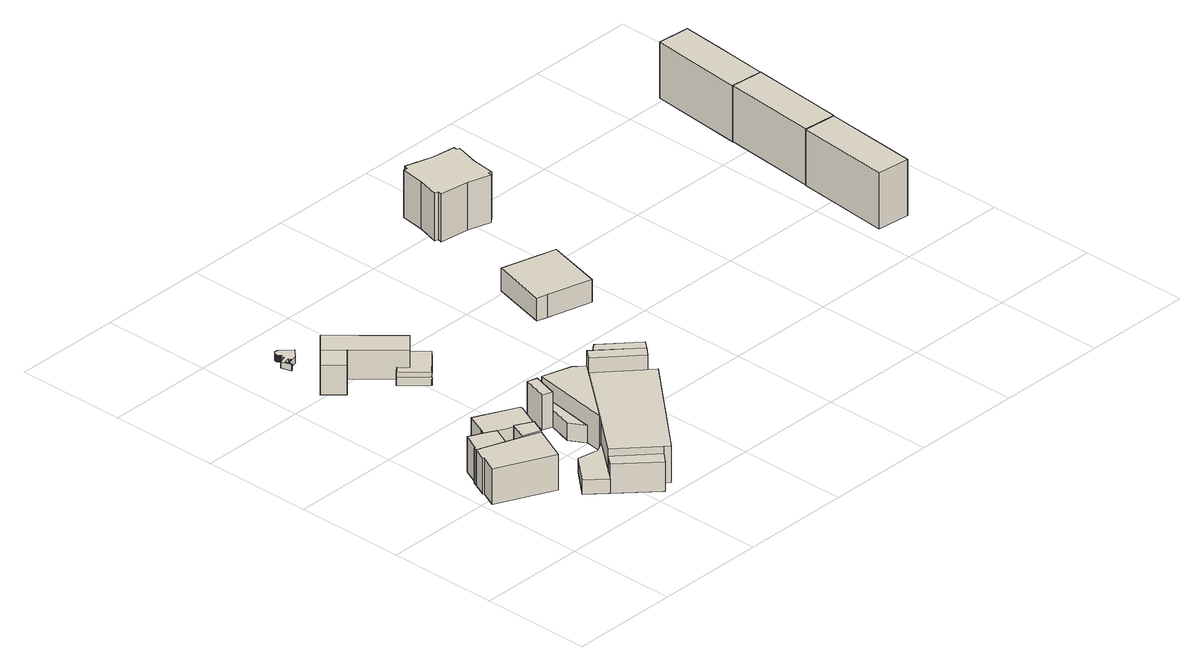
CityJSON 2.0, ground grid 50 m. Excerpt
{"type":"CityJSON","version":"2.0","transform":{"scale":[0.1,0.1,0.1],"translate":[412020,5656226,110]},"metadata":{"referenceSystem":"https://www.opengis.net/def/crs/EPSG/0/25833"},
"CityObjects":{
"building1":{"type":"Building","attributes":{"name":"Kurländer Palais","Gemeindeschluessel":14612000,"Geometrietyp2DReferenz":"3000","function":"31001_9998","roofType":"9999"},"children":["building1-1","building1-2","building1-3","building1-4"]},
"building1-1":{"type":"BuildingPart","attributes":{"Dachtyp_tdc":"tdcHipAndGableRoof","Dachneigung":43.24,"QualitaetDacherkennung":53,"Geometrietyp2DReferenz":"3000","measuredHeight":19.59,"roofType":"5000"},"parents":["building1"],"geometry":[{"type":"Solid","lod":"1","boundaries":[[[[0,1,2,3,4,5,6,7,8]],[[9,10,11,12,13,14,15,16,17]],[[8,10,9,0]],[[7,11,10,8]],[[6,12,11,7]],[[5,13,12,6]],[[4,14,13,5]],[[3,15,14,4]],[[2,16,15,3]],[[1,17,16,2]],[[0,9,17,1]]]]}]},
"building1-2":{"type":"BuildingPart","attributes":{"Dachtyp_tdc":"tdcCutTentRoof","Dachneigung":42.43,"QualitaetDacherkennung":51,"Geometrietyp2DReferenz":"3000","measuredHeight":19.45,"roofType":"9999"},"parents":["building1"],"geometry":[{"type":"Solid","lod":"1","boundaries":[[[[18,19,20,21,22,23,24,25,26]],[[27,28,29,30,31,9,32,16,33]],[[26,28,27,18]],[[25,29,28,26]],[[24,30,29,25]],[[23,31,30,24]],[[22,9,31,23]],[[21,32,9,22]],[[20,16,32,21]],[[19,33,16,20]],[[18,27,33,19]]]]}]},
"building1-3":{"type":"BuildingPart","attributes":{"Dachtyp_tdc":"tdcGableRoof","Dachneigung":35.95,"QualitaetDacherkennung":63,"Geometrietyp2DReferenz":"3000","measuredHeight":19.44,"roofType":"3100"},"parents":["building1"],"geometry":[{"type":"Solid","lod":"1","boundaries":[[[[34,35,36,37]],[[38,27,33,39]],[[37,27,38,34]],[[36,33,27,37]],[[35,39,33,36]],[[34,38,39,35]]]]}]},
"building1-4":{"type":"BuildingPart","attributes":{"Dachtyp_tdc":"tdcFreeFormRoof","Dachneigung":11.23,"QualitaetDacherkennung":25,"Geometrietyp2DReferenz":"3000","measuredHeight":18.89,"roofType":"5000"},"parents":["building1"],"geometry":[{"type":"Solid","lod":"1","boundaries":[[[[40,41,42,43,44,45,46,47,5,4,3,48]],[[49,39,15,14,13,50,51,52,53,54,55,38]],[[48,39,49,40]],[[3,15,39,48]],[[4,14,15,3]],[[5,13,14,4]],[[47,50,13,5]],[[46,51,50,47]],[[45,52,51,46]],[[44,53,52,45]],[[43,54,53,44]],[[42,55,54,43]],[[41,38,55,42]],[[40,49,38,41]]]]}]},
"building2":{"type":"Building","attributes":{"Dachtyp_tdc":"tdcPolyFlatRoof","Gemeindeschluessel":14612000,"Dachneigung":0,"QualitaetDacherkennung":0,"Geometrietyp2DReferenz":"3000","BezugspunktDach":"2000","measuredHeight":3,"function":"31001_9998"},"geometry":[{"type":"Solid","lod":"1","boundaries":[[[[56,57,58,59,60,61,62,63,64,65,66,67,68,69,70,71,72,73,74,75,76,77,78,79,80,81,82,83,84,85,86,87,88,89,90,91,92,93,94,95,96,97,98,99,100,101,102,103,104,105,106,107,108,109,110,111,112,113,114,115,116,117,118,119,120,121,122]],[[123,124,125,126,127,128,129,130,131,132,133,134,135,136,137,138,139,140,141,142,143,144,145,146,147,148,149,150,151,152,153,154,155,156,157,158,159,160,161,162,163,164,165,166,167,168,169,170,171,172,173,174,175,176,177,178,179,180,181,182,183,184,185,186,187,188,189]],[[122,124,123,56]],[[121,125,124,122]],[[120,126,125,121]],[[119,127,126,120]],[[118,128,127,119]],[[117,129,128,118]],[[116,130,129,117]],[[115,131,130,116]],[[114,132,131,115]],[[113,133,132,114]],[[112,134,133,113]],[[111,135,134,112]],[[110,136,135,111]],[[109,137,136,110]],[[108,138,137,109]],[[107,139,138,108]],[[106,140,139,107]],[[105,141,140,106]],[[104,142,141,105]],[[103,143,142,104]],[[102,144,143,103]],[[101,145,144,102]],[[100,146,145,101]],[[99,147,146,100]],[[98,148,147,99]],[[97,149,148,98]],[[96,150,149,97]],[[95,151,150,96]],[[94,152,151,95]],[[93,153,152,94]],[[92,154,153,93]],[[91,155,154,92]],[[90,156,155,91]],[[89,157,156,90]],[[88,158,157,89]],[[87,159,158,88]],[[86,160,159,87]],[[85,161,160,86]],[[84,162,161,85]],[[83,163,162,84]],[[82,164,163,83]],[[81,165,164,82]],[[80,166,165,81]],[[79,167,166,80]],[[78,168,167,79]],[[77,169,168,78]],[[76,170,169,77]],[[75,171,170,76]],[[74,172,171,75]],[[73,173,172,74]],[[72,174,173,73]],[[71,175,174,72]],[[70,176,175,71]],[[69,177,176,70]],[[68,178,177,69]],[[67,179,178,68]],[[66,180,179,67]],[[65,181,180,66]],[[64,182,181,65]],[[63,183,182,64]],[[62,184,183,63]],[[61,185,184,62]],[[60,186,185,61]],[[59,187,186,60]],[[58,188,187,59]],[[57,189,188,58]],[[56,123,189,57]]]]}]},
"building3":{"type":"Building","attributes":{"Gemeindeschluessel":14612000,"Geometrietyp2DReferenz":"3000","function":"31001_9998","roofType":"9999"},"children":["building3-1","building3-2","building3-3","building3-4","building3-5","building3-6","building3-7","building3-8"]},
"building3-1":{"type":"BuildingPart","attributes":{"Dachtyp_tdc":"tdcCutGableRoof","Dachneigung":15.61,"QualitaetDacherkennung":60,"Geometrietyp2DReferenz":"3000","measuredHeight":25.44,"roofType":"9999"},"parents":["building3"],"geometry":[{"type":"Solid","lod":"1","boundaries":[[[[190,191,192,193]],[[194,195,196,197]],[[193,195,194,190]],[[192,196,195,193]],[[191,197,196,192]],[[190,194,197,191]]]]}]},
"building3-2":{"type":"BuildingPart","attributes":{"Dachtyp_tdc":"tdcHipAndGableRoof","Dachneigung":10.23,"QualitaetDacherkennung":3,"Geometrietyp2DReferenz":"3000","measuredHeight":9.91,"roofType":"5000"},"parents":["building3"],"geometry":[{"type":"Solid","lod":"1","boundaries":[[[[198,199,200,201,202]],[[203,204,205,206,207]],[[202,204,203,198]],[[201,205,204,202]],[[200,206,205,201]],[[199,207,206,200]],[[198,203,207,199]]]]}]},
"building3-3":{"type":"BuildingPart","attributes":{"Dachtyp_tdc":"tdcHipAndGableRoof","Dachneigung":10.04,"QualitaetDacherkennung":57,"Geometrietyp2DReferenz":"3000","measuredHeight":16.72,"roofType":"5000"},"parents":["building3"],"geometry":[{"type":"Solid","lod":"1","boundaries":[[[[208,209,210,211]],[[212,213,206,205]],[[211,213,212,208]],[[210,206,213,211]],[[209,205,206,210]],[[208,212,205,209]]]]}]},
"building3-4":{"type":"BuildingPart","attributes":{"Dachtyp_tdc":"tdcGableRoof","Dachneigung":10.39,"QualitaetDacherkennung":5,"Geometrietyp2DReferenz":"3000","measuredHeight":20.88,"roofType":"3100"},"parents":["building3"],"geometry":[{"type":"Solid","lod":"1","boundaries":[[[[214,215,216,217,218,219,220,221]],[[222,223,224,225,196,195,226,227]],[[221,223,222,214]],[[220,224,223,221]],[[219,225,224,220]],[[218,196,225,219]],[[217,195,196,218]],[[216,226,195,217]],[[215,227,226,216]],[[214,222,227,215]]]]}]},
"building3-5":{"type":"BuildingPart","attributes":{"Dachtyp_tdc":"tdcPolyFlatRoof","Dachneigung":15.9,"QualitaetDacherkennung":43,"Geometrietyp2DReferenz":"3000","measuredHeight":24.24,"roofType":"2100"},"parents":["building3"],"geometry":[{"type":"Solid","lod":"1","boundaries":[[[[228,229,230,231]],[[232,233,234,194]],[[231,233,232,228]],[[230,234,233,231]],[[229,194,234,230]],[[228,232,194,229]]]]}]},
"building3-6":{"type":"BuildingPart","attributes":{"Dachtyp_tdc":"tdcPolyFlatRoof","Dachneigung":0,"QualitaetDacherkennung":56,"Geometrietyp2DReferenz":"3000","measuredHeight":6.6,"roofType":"1000"},"parents":["building3"],"geometry":[{"type":"Solid","lod":"1","boundaries":[[[[235,236,237,238,239]],[[240,241,242,224,243]],[[239,241,240,235]],[[238,242,241,239]],[[237,224,242,238]],[[236,243,224,237]],[[235,240,243,236]]]]}]},
"building3-7":{"type":"BuildingPart","attributes":{"Dachtyp_tdc":"tdcPolyFlatRoof","Dachneigung":0,"QualitaetDacherkennung":71,"Geometrietyp2DReferenz":"3000","measuredHeight":13.73,"roofType":"1000"},"parents":["building3"],"geometry":[{"type":"Solid","lod":"1","boundaries":[[[[244,245,246,247]],[[222,248,243,223]],[[247,248,222,244]],[[246,243,248,247]],[[245,223,243,246]],[[244,222,223,245]]]]}]},
"building3-8":{"type":"BuildingPart","attributes":{"Dachtyp_tdc":"tdcFreeFormRoof","Dachneigung":11.51,"QualitaetDacherkennung":7,"Geometrietyp2DReferenz":"3000","measuredHeight":17.31,"roofType":"5000"},"parents":["building3"],"geometry":[{"type":"Solid","lod":"1","boundaries":[[[[249,250,251,252]],[[253,197,225,207]],[[252,197,253,249]],[[251,225,197,252]],[[250,207,225,251]],[[249,253,207,250]]]]}]},
"building4":{"type":"Building","attributes":{"Gemeindeschluessel":14612000,"QualitaetDacherkennung":100,"Geometrietyp2DReferenz":"3000","function":"31001_3041","roofType":"9999"},"children":["building4-1","building4-2","building4-3"]},
"building4-1":{"type":"BuildingPart","attributes":{"Dachtyp_tdc":"tdcGambrelHipRoof","Dachneigung":48.56,"QualitaetDacherkennung":100,"Geometrietyp2DReferenz":"3000","measuredHeight":17.78,"roofType":"9999"},"parents":["building4"],"geometry":[{"type":"Solid","lod":"1","boundaries":[[[[254,255,256,257]],[[258,259,260,261]],[[257,259,258,254]],[[256,260,259,257]],[[255,261,260,256]],[[254,258,261,255]]]]}]},
"building4-2":{"type":"BuildingPart","attributes":{"Dachtyp_tdc":"tdcPolyFlatRoof","Dachneigung":0,"QualitaetDacherkennung":100,"Geometrietyp2DReferenz":"3000","measuredHeight":5.68,"roofType":"1000"},"parents":["building4"],"geometry":[{"type":"Solid","lod":"1","boundaries":[[[[262,263,264,265,266,267,268,269]],[[270,271,272,273,274,275,276,277]],[[269,271,270,262]],[[268,272,271,269]],[[267,273,272,268]],[[266,274,273,267]],[[265,275,274,266]],[[264,276,275,265]],[[263,277,276,264]],[[262,270,277,263]]]]}]},
"building4-3":{"type":"BuildingPart","attributes":{"Dachtyp_tdc":"tdcGambrelHipGambrelRoof","Dachneigung":49.46,"QualitaetDacherkennung":100,"Geometrietyp2DReferenz":"3000","measuredHeight":17.81,"roofType":"9999"},"parents":["building4"],"geometry":[{"type":"Solid","lod":"1","boundaries":[[[[278,257,279,280]],[[281,282,283,259]],[[280,282,281,278]],[[279,283,282,280]],[[257,259,283,279]],[[278,281,259,257]]]]}]},
"building5":{"type":"Building","attributes":{"Dachtyp_tdc":"tdcPolyFlatRoof","Gemeindeschluessel":14612000,"Dachneigung":0,"QualitaetDacherkennung":57,"Geometrietyp2DReferenz":"3000","measuredHeight":3.74,"function":"31001_9998","roofType":"1000"},"geometry":[{"type":"Solid","lod":"1","boundaries":[[[[284,285,286,287,288,289,290,291,292,293]],[[294,295,296,297,298,299,300,301,302,303]],[[293,295,294,284]],[[292,296,295,293]],[[291,297,296,292]],[[290,298,297,291]],[[289,299,298,290]],[[288,300,299,289]],[[287,301,300,288]],[[286,302,301,287]],[[285,303,302,286]],[[284,294,303,285]]]]}]},
"building6":{"type":"Building","attributes":{"name":"Neue Synagoge","Dachtyp_tdc":"tdcGableRoof","Gemeindeschluessel":14612000,"Dachneigung":11.9,"QualitaetDacherkennung":4,"Geometrietyp2DReferenz":"3000","measuredHeight":12.67,"function":"31001_3045","roofType":"3100"},"geometry":[{"type":"Solid","lod":"1","boundaries":[[[[304,305,306,307,308]],[[309,310,311,312,313]],[[308,310,309,304]],[[307,311,310,308]],[[306,312,311,307]],[[305,313,312,306]],[[304,309,313,305]]]]}]},
"building7":{"type":"Building","attributes":{"name":"Neue Synagoge","Dachtyp_tdc":"tdcPolyFlatRoof","Gemeindeschluessel":14612000,"Dachneigung":0,"QualitaetDacherkennung":60,"Geometrietyp2DReferenz":"3000","measuredHeight":22.36,"function":"31001_3045","roofType":"1000"},"geometry":[{"type":"Solid","lod":"1","boundaries":[[[[314,315,316,317,318,319,320,321,322,323,324,325,326,327,328,329]],[[330,331,332,333,334,335,336,337,338,339,340,341,342,343,344,345]],[[329,331,330,314]],[[328,332,331,329]],[[327,333,332,328]],[[326,334,333,327]],[[325,335,334,326]],[[324,336,335,325]],[[323,337,336,324]],[[322,338,337,323]],[[321,339,338,322]],[[320,340,339,321]],[[319,341,340,320]],[[318,342,341,319]],[[317,343,342,318]],[[316,344,343,317]],[[315,345,344,316]],[[314,330,345,315]]]]}]},
"building8":{"type":"Building","attributes":{"Gemeindeschluessel":14612000,"Geometrietyp2DReferenz":"3000","function":"31001_9998","roofType":"9999"},"children":["building8-1","building8-2"]},
"building8-1":{"type":"BuildingPart","attributes":{"Dachtyp_tdc":"tdcPolyFlatRoof","Dachneigung":0,"QualitaetDacherkennung":74,"Geometrietyp2DReferenz":"3000","measuredHeight":5.57,"roofType":"1000"},"parents":["building8"],"geometry":[{"type":"Solid","lod":"1","boundaries":[[[[346,347,348,349,350,351,352,353,354,355]],[[356,357,358,359,360,361,362,363,364,365]],[[355,357,356,346]],[[354,358,357,355]],[[353,359,358,354]],[[352,360,359,353]],[[360,352,351,361]],[[350,362,361,351]],[[349,363,362,350]],[[348,364,363,349]],[[347,365,364,348]],[[346,356,365,347]]]]}]},
"building8-2":{"type":"BuildingPart","attributes":{"Dachtyp_tdc":"tdcPolyFlatRoof","Dachneigung":0,"QualitaetDacherkennung":60,"Geometrietyp2DReferenz":"3000","measuredHeight":26.29,"roofType":"1000"},"parents":["building8"],"geometry":[{"type":"Solid","lod":"1","boundaries":[[[[366,367,368,369,370,371]],[[372,361,373,374,375,376]],[[371,361,372,366]],[[370,373,361,371]],[[369,374,373,370]],[[368,375,374,369]],[[367,376,375,368]],[[366,372,376,367]]]]}]},
"building9":{"type":"Building","attributes":{"Dachtyp_tdc":"tdcPolyFlatRoof","Gemeindeschluessel":14612000,"Dachneigung":0,"QualitaetDacherkennung":81,"Geometrietyp2DReferenz":"3000","measuredHeight":2.51,"function":"31001_9998","roofType":"1000"},"geometry":[{"type":"Solid","lod":"1","boundaries":[[[[377,378,379,380,381,382,383,384]],[[385,386,387,388,389,390,391,392]],[[384,386,385,377]],[[383,387,386,384]],[[382,388,387,383]],[[381,389,388,382]],[[380,390,389,381]],[[379,391,390,380]],[[378,392,391,379]],[[377,385,392,378]]]]}]},
"building10":{"type":"Building","attributes":{"Gemeindeschluessel":14612000,"Geometrietyp2DReferenz":"3000","function":"31001_9998","roofType":"9999"},"children":["building10-1","building10-2"]},
"building10-1":{"type":"BuildingPart","attributes":{"Dachtyp_tdc":"tdcPolyFlatRoof","Dachneigung":0,"QualitaetDacherkennung":53,"Geometrietyp2DReferenz":"3000","measuredHeight":26.24,"roofType":"1000"},"parents":["building10"],"geometry":[{"type":"Solid","lod":"1","boundaries":[[[[393,394,395,396,397,398]],[[399,400,401,402,403,404]],[[398,400,399,393]],[[397,401,400,398]],[[396,402,401,397]],[[395,403,402,396]],[[394,404,403,395]],[[393,399,404,394]]]]}]},
"building10-2":{"type":"BuildingPart","attributes":{"Dachtyp_tdc":"tdcPolyFlatRoof","Dachneigung":0,"QualitaetDacherkennung":72,"Geometrietyp2DReferenz":"3000","measuredHeight":5.4,"roofType":"1000"},"parents":["building10"],"geometry":[{"type":"Solid","lod":"1","boundaries":[[[[405,406,407,408,409,410,411,412,413]],[[414,415,416,417,418,404,419,420,421]],[[413,415,414,405]],[[412,416,415,413]],[[411,417,416,412]],[[410,418,417,411]],[[418,410,409,404]],[[408,419,404,409]],[[407,420,419,408]],[[406,421,420,407]],[[405,414,421,406]]]]}]},
"building11":{"type":"Building","attributes":{"Gemeindeschluessel":14612000,"Geometrietyp2DReferenz":"3000","function":"31001_9998","roofType":"9999"},"children":["building11-1","building11-2"]},
"building11-1":{"type":"BuildingPart","attributes":{"Dachtyp_tdc":"tdcPolyFlatRoof","Dachneigung":0,"QualitaetDacherkennung":61,"Geometrietyp2DReferenz":"3000","measuredHeight":26.3,"roofType":"1000"},"parents":["building11"],"geometry":[{"type":"Solid","lod":"1","boundaries":[[[[422,423,424,425,426,427]],[[428,429,430,431,432,433]],[[427,429,428,422]],[[426,430,429,427]],[[425,431,430,426]],[[424,432,431,425]],[[423,433,432,424]],[[422,428,433,423]]]]}]},
"building11-2":{"type":"BuildingPart","attributes":{"Dachtyp_tdc":"tdcPolyFlatRoof","Dachneigung":0,"QualitaetDacherkennung":67,"Geometrietyp2DReferenz":"3000","measuredHeight":5.55,"roofType":"1000"},"parents":["building11"],"geometry":[{"type":"Solid","lod":"1","boundaries":[[[[434,435,436,437,438,439,440,441,442]],[[431,443,444,445,446,447,448,449,432]],[[442,443,431,434]],[[441,444,443,442]],[[440,445,444,441]],[[439,446,445,440]],[[438,447,446,439]],[[437,448,447,438]],[[436,449,448,437]],[[435,432,449,436]],[[434,431,432,435]]]]}]}
},
"vertices":[
[65,587,203],[124,565,203],[189,541,203],[226,621,203],[227,624,203],[178,650,203],[114,680,203],[77,602,203],[73,604,203],[65,587,38],[73,604,38],[77,602,38],[114,680,38],[178,650,38],[227,624,38],[226,621,38],[189,541,38],[124,565,38],
[336,487,205],[256,516,205],[189,541,205],[70,585,205],[65,587,205],[36,524,205],[40,521,205],[4,444,205],[260,324,205],[336,487,38],[260,324,38],[4,444,38],[40,521,38],[36,524,38],[70,585,38],[256,516,38],
[366,552,211],[291,592,211],[256,516,211],[336,487,211],[366,552,38],[291,592,38],
[324,574,203],[366,552,203],[418,664,203],[416,670,203],[413,676,203],[229,763,203],[188,674,203],[189,673,203],[291,592,203],[324,574,38],[189,673,38],[188,674,38],[229,763,38],[413,676,38],[416,670,38],[418,664,38],
[140,1708,101],[154,1661,101],[160,1663,101],[151,1693,101],[176,1700,101],[180,1688,101],[164,1684,101],[165,1679,101],[204,1689,101],[239,1722,101],[241,1725,101],[202,1766,101],[198,1770,101],[197,1771,101],[195,1772,101],[194,1773,101],[193,1773,101],[191,1774,101],[190,1774,101],[189,1774,101],[187,1774,101],[186,1775,101],[184,1774,101],[183,1774,101],[181,1774,101],[180,1774,101],[178,1773,101],[177,1773,101],[176,1772,101],[175,1771,101],[173,1771,101],[172,1770,101],[171,1769,101],[170,1768,101],[169,1767,101],[168,1765,101],[168,1764,101],[167,1763,101],[166,1762,101],[166,1760,101],[166,1758,101],[165,1757,101],[165,1755,101],[165,1754,101],[165,1752,101],[166,1751,101],[166,1749,101],[167,1747,101],[168,1746,101],[168,1745,101],[169,1743,101],[170,1742,101],[171,1741,101],[172,1740,101],[173,1739,101],[174,1739,101],[174,1738,101],[175,1738,101],[175,1737,101],[175,1736,101],[175,1735,101],[175,1734,101],[175,1733,101],[174,1733,101],[174,1732,101],[169,1731,101],[173,1718,101],[140,1708,71],[173,1718,71],[169,1731,71],[174,1732,71],[174,1733,71],[175,1733,71],[175,1734,71],[175,1735,71],[175,1736,71],[175,1737,71],[175,1738,71],[174,1738,71],[174,1739,71],[173,1739,71],[172,1740,71],[171,1741,71],[170,1742,71],[169,1743,71],[168,1745,71],[168,1746,71],[167,1747,71],[166,1749,71],[166,1751,71],[165,1752,71],[165,1754,71],[165,1755,71],[165,1757,71],[166,1758,71],[166,1760,71],[166,1762,71],[167,1763,71],[168,1764,71],[168,1765,71],[169,1767,71],[170,1768,71],[171,1769,71],[172,1770,71],[173,1771,71],[175,1771,71],[176,1772,71],[177,1773,71],[178,1773,71],[180,1774,71],[181,1774,71],[183,1774,71],[184,1774,71],[186,1775,71],[187,1774,71],[189,1774,71],[190,1774,71],[191,1774,71],[193,1773,71],[194,1773,71],[195,1772,71],[197,1771,71],[198,1770,71],[202,1766,71],[241,1725,71],[239,1722,71],[204,1689,71],[165,1679,71],[164,1684,71],[180,1688,71],[176,1700,71],[151,1693,71],[160,1663,71],[154,1661,71],
[993,524,277],[816,684,277],[781,641,277],[957,483,277],[993,524,40],[957,483,40],[781,641,40],[816,684,40],
[591,474,121],[639,762,121],[619,768,121],[584,653,121],[552,544,121],[591,474,40],[552,544,40],[584,653,40],[619,768,40],[639,762,40],
[541,669,204],[584,653,204],[619,768,204],[574,781,204],[541,669,40],[574,781,40],
[580,51,210],[602,31,210],[987,456,210],[957,483,210],[781,641,210],[579,396,210],[549,360,210],[417,199,210],[580,51,40],[417,199,40],[549,360,40],[579,396,40],[987,456,40],[602,31,40],
[834,668,276],[993,524,276],[1024,558,276],[871,695,276],[834,668,40],[871,695,40],[1024,558,40],
[298,231,106],[379,154,106],[549,360,106],[502,336,106],[407,352,106],[298,231,40],[407,352,40],[502,336,40],[379,154,40],
[580,51,178],[417,199,178],[379,154,178],[537,4,178],[537,4,40],
[772,723,206],[639,762,206],[579,396,206],[816,684,206],[772,723,40],
[452,1301,186],[530,1373,186],[292,1634,186],[213,1562,186],[452,1301,48],[213,1562,48],[292,1634,48],[530,1373,48],
[521,1383,103],[530,1373,103],[452,1301,103],[417,1339,103],[389,1314,103],[484,1211,103],[598,1316,103],[530,1391,103],[521,1383,47],[530,1391,47],[598,1316,47],[484,1211,47],[389,1314,47],[417,1339,47],[452,1301,47],[530,1373,47],
[285,1483,186],[128,1484,186],[200,1405,186],[285,1483,48],[200,1405,48],[128,1484,48],
[384,1310,84],[479,1205,84],[482,1209,84],[604,1319,84],[539,1382,84],[531,1390,84],[521,1380,84],[518,1384,84],[494,1410,84],[422,1344,84],[384,1310,47],[422,1344,47],[494,1410,47],[518,1384,47],[521,1380,47],[531,1390,47],[539,1382,47],[604,1319,47],[482,1209,47],[479,1205,47],
[1439,1421,145],[1189,1487,145],[1121,1232,145],[1170,1219,145],[1371,1165,145],[1439,1421,39],[1371,1165,39],[1170,1219,39],[1121,1232,39],[1189,1487,39],
[1324,1932,238],[1457,1914,238],[1562,1883,238],[1566,1899,238],[1580,1897,238],[1593,2004,238],[1623,2109,238],[1609,2113,238],[1611,2128,238],[1506,2143,238],[1378,2179,238],[1373,2160,238],[1355,2163,238],[1340,2056,238],[1310,1956,238],[1327,1951,238],[1324,1932,15],[1327,1951,15],[1310,1956,15],[1340,2056,15],[1355,2163,15],[1373,2160,15],[1378,2179,15],[1506,2143,15],[1611,2128,15],[1609,2113,15],[1623,2109,15],[1593,2004,15],[1580,1897,15],[1566,1899,15],[1562,1883,15],[1457,1914,15],
[2789,900,66],[2794,952,66],[2789,952,66],[2789,948,66],[2765,950,66],[2744,952,66],[2735,857,66],[2782,853,66],[2782,848,66],[2785,848,66],[2789,900,10],[2785,848,10],[2782,848,10],[2782,853,10],[2735,857,10],[2744,952,10],[2765,950,10],[2789,948,10],[2789,952,10],[2794,952,10],
[2762,1143,273],[2613,1157,273],[2572,724,273],[2722,710,273],[2735,853,273],[2744,952,273],[2762,1143,10],[2735,853,10],[2722,710,10],[2572,724,10],[2613,1157,10],
[2765,950,34],[2789,948,34],[2789,952,34],[2798,1056,34],[2771,1059,34],[2765,995,34],[2768,995,34],[2765,966,34],[2765,950,9],[2765,966,9],[2768,995,9],[2765,995,9],[2771,1059,9],[2798,1056,9],[2789,952,9],[2789,948,9],
[2776,1283,274],[2785,1382,274],[2803,1574,274],[2655,1588,274],[2613,1157,274],[2762,1143,274],[2776,1283,12],[2762,1143,12],[2613,1157,12],[2655,1588,12],[2803,1574,12],[2785,1382,12],
[2830,1330,66],[2835,1382,66],[2832,1382,66],[2831,1378,66],[2785,1382,66],[2776,1288,66],[2822,1283,66],[2821,1279,66],[2825,1279,66],[2830,1330,12],[2825,1279,12],[2821,1279,12],[2822,1283,12],[2776,1288,12],[2831,1378,12],[2832,1382,12],[2835,1382,12],
[2655,1588,273],[2803,1574,273],[2817,1717,273],[2826,1814,273],[2844,2007,273],[2697,2020,273],[2655,1588,10],[2697,2020,10],[2844,2007,10],[2826,1814,10],[2817,1717,10],[2803,1574,10],
[2826,1814,65],[2817,1717,65],[2863,1712,65],[2862,1708,65],[2866,1707,65],[2871,1760,65],[2876,1813,65],[2873,1813,65],[2873,1810,65],[2873,1810,10],[2873,1813,10],[2876,1813,10],[2871,1760,10],[2866,1707,10],[2862,1708,10],[2863,1712,10]
]}
